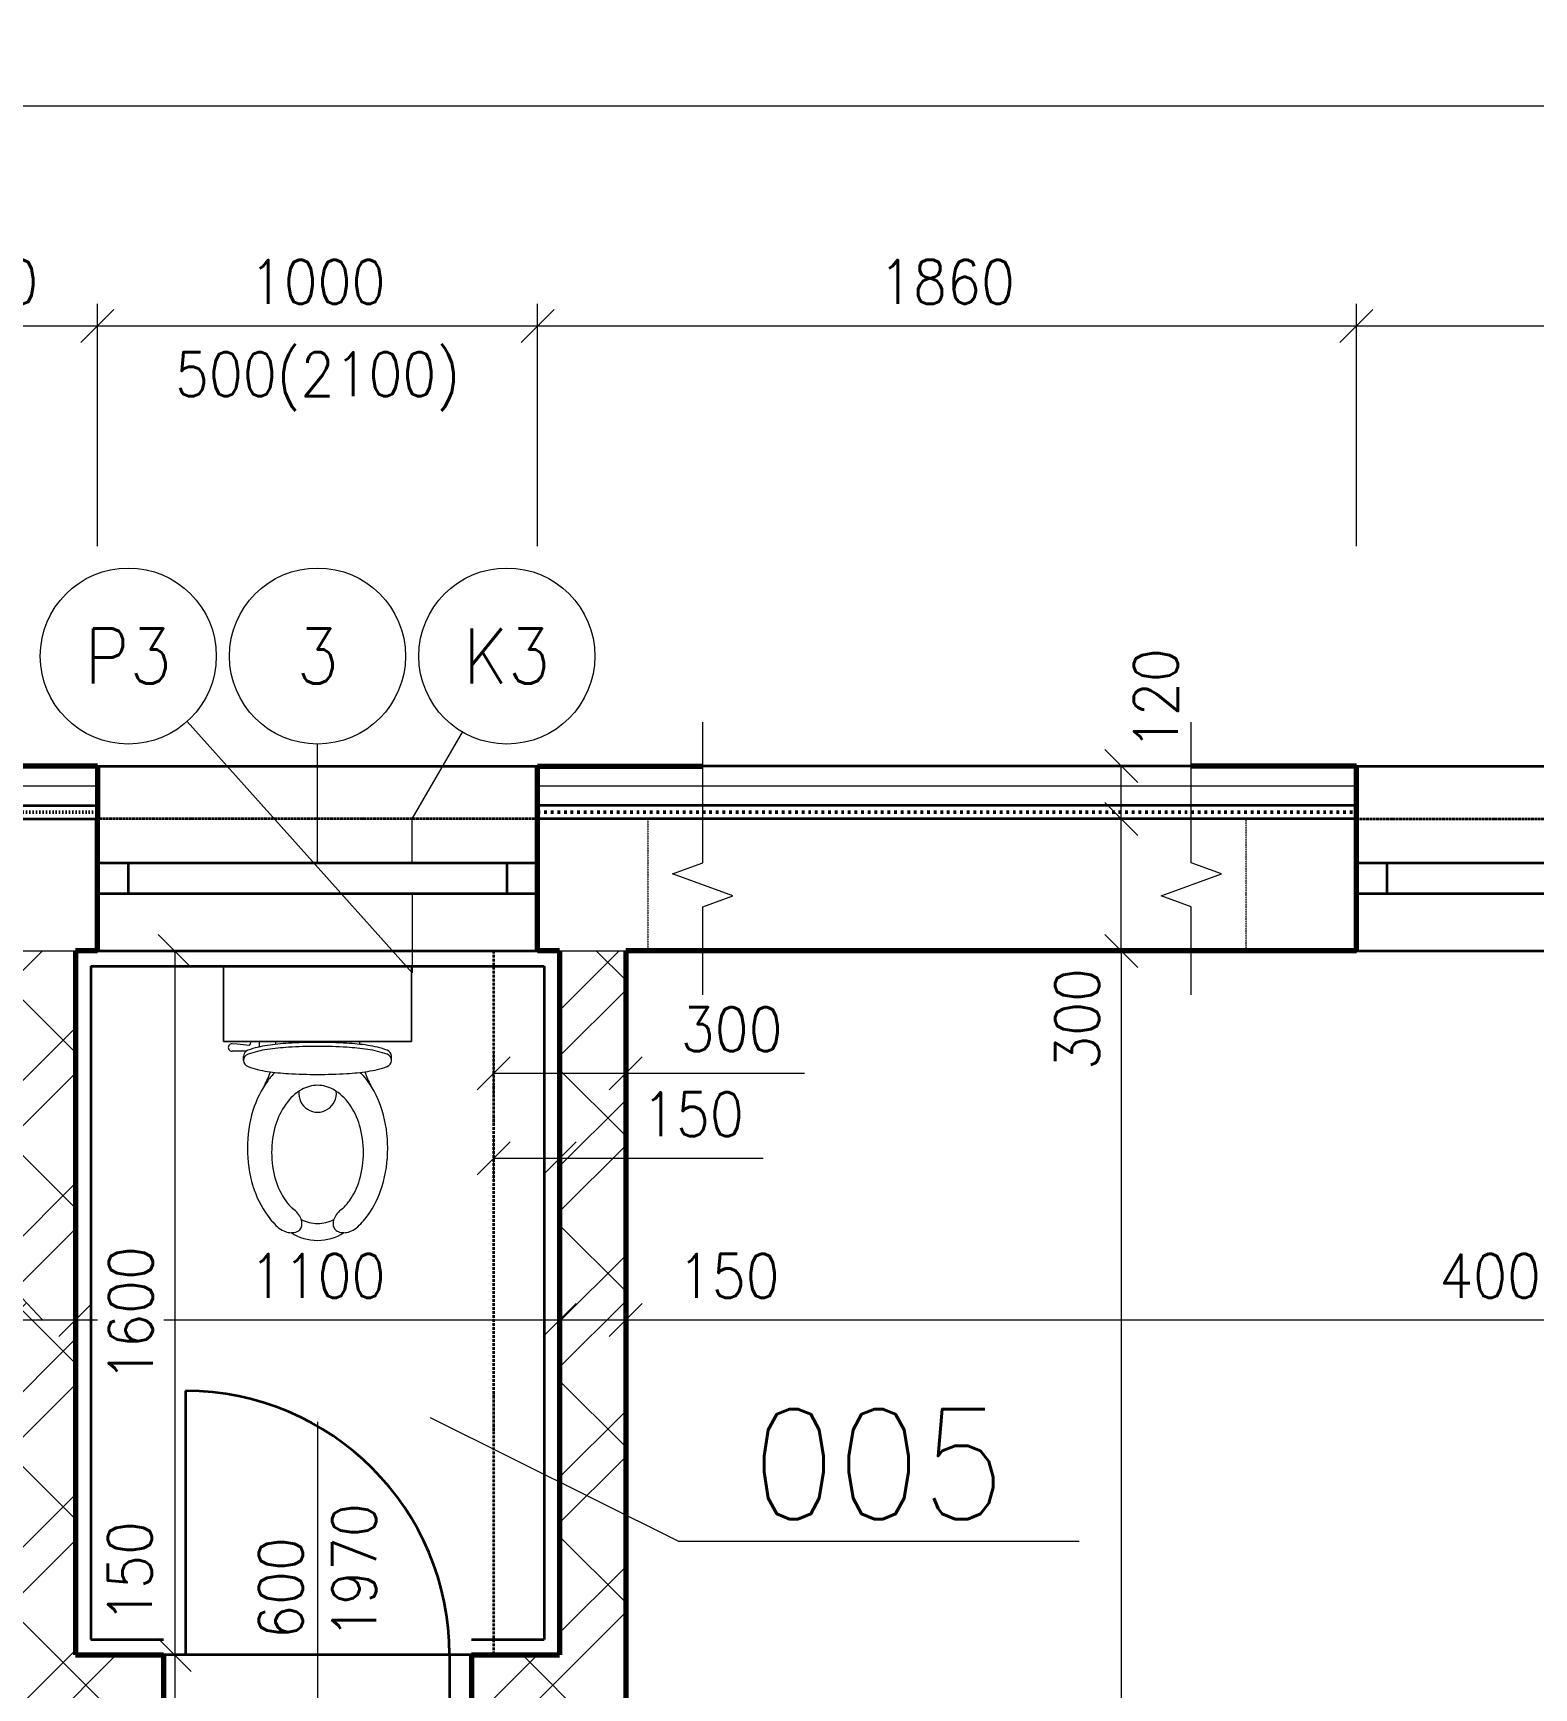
# Model space of a CAD drawing. Header units: millimetres. Extents: x 5932 to 41776, y 4339 to 21815.
# Drawn here: x 9822 to 13231, y 18054 to 21815 of the extents above; entities that cross this region are included whole.
import ezdxf

# ---------------------------------------------------------------- set-up
doc = ezdxf.new("R2010")
doc.units = ezdxf.units.MM
doc.header["$MEASUREMENT"] = 0
for name, pattern in [('ACAD_ISO02W100', [15, 12, -3]), ('ACAD_ISO03W100', [30, 12, -18]), ('ACAD_ISO10W100', [18, 12, -3, 0, -3]), ('ACAD_ISO12W100', [21, 12, -3, 0, -3, 0, -3])]:
    doc.linetypes.add(name, pattern=pattern)
for name, color, linetype, lineweight in [('0.18', 51, 'Continuous', 18), ('0.25', 255, 'Continuous', 25), ('0.35', 6, 'Continuous', 35), ('0.6', 10, 'Continuous', 60), ('0.7', 30, 'Continuous', 70), ('Hydroizolácia', 50, 'ACAD_ISO03W100', 50)]:
    doc.layers.add(name, color=color, linetype=linetype, lineweight=lineweight)
doc.styles.add('MyTextStyle', font='romans.shx', dxfattribs={"width": 0.9})
doc.linetypes.add('TEPELNAIZOLACIA', pattern='A,0.004,[1,tepelnaizolacia,S=1,R=360,X=0,Y=0],-400', length=400.004)
doc.dimstyles.new('Standard SK ext', dxfattribs={"dimtxt": 100, "dimasz": 75, "dimexe": 50, "dimexo": 0, "dimgap": 50, "dimtad": 1, "dimdec": 0, "dimrnd": 5, "dimzin": 0, "dimdsep": 46, "dimtxsty": 'MyTextStyle', "dimblk": 'OBLIQUE', "dimcen": 0, "dimclrd": 51, "dimclre": 51, "dimadec": 0, "dimazin": 0, "dimtfac": 1, "dimtdec": 0, "dimtofl": 0, "dimtmove": 0, "dimatfit": 2, "dimfxl": 500, "dimfxlon": 1, "dimtolj": 1, "dimtzin": 0, "dimlwd": 18, "dimlwe": 18, "dimarcsym": 0})
doc.dimstyles.new('Standard SK int', dxfattribs={"dimtxt": 100, "dimasz": 75, "dimexe": 50, "dimexo": 0, "dimgap": 50, "dimtad": 1, "dimdec": 0, "dimrnd": 5, "dimzin": 0, "dimtxsty": 'MyTextStyle', "dimblk": 'OBLIQUE', "dimcen": 0, "dimclrd": 51, "dimclre": 51, "dimadec": 0, "dimazin": 1, "dimtm": 1e-09, "dimtfac": 1, "dimtdec": 0, "dimtofl": 0, "dimtmove": 0, "dimatfit": 2, "dimfxl": 50, "dimfxlon": 1, "dimtfill": 1, "dimtfillclr": 250, "dimtolj": 1, "dimtzin": 0, "dimlwd": 18, "dimlwe": 18, "dimarcsym": 0})

# ---------------------------------------------------------------- blocks, each defined once
blk = doc.blocks.new('A$C565E300A')
at = {"lineweight": 18}
for p, q in [((0.0345, 0.4308), (0.0194, 0.4307)), ((0.0309, 0.4466), (0.0195, 0.4478)), ((0.0579, 0.4432), (0.0309, 0.4466)), ((0.0517, 0.4309), (0.0345, 0.4308)), ((0.0455, 0.4096), (0.0455, 0.4189)), ((0.3815, 0.4084), (0.3815, 0.4177))]:
    blk.add_line(p, q, dxfattribs=at)
for centre, radius, start, end in [((0.0526, 0.4507), 0.00922, 305.5498, 12.3475), ((0.0649, 0.4479), 0.0171, 332.4051, 15.9445), ((-0.1065, 0.4576), 0.2252, 357.0572, 358.7022), ((0.5338, 0.4553), 0.2252, 180.8992, 182.5442), ((0.0192, 0.4392), 0.00856, 88.0406, 271.5608), ((0.0604, 0.4188), 0.0149, 109.2394, 179.8007), ((0.0604, 0.4096), 0.0149, 109.2394, 179.8007), ((0.1327, 0.2117), 0.2342, 98.1174, 109.2394), ((0.1327, 0.2025), 0.2342, 98.1174, 109.2394), ((0.1794, -0.1156), 0.5649, 93.2658, 98.1174), ((0.1794, -0.1249), 0.5649, 93.2658, 98.1174), ((0.2098, -0.6488), 1.0989, 89.8007, 93.2658), ((0.2098, -0.658), 1.0989, 89.8007, 93.2658), ((0.2098, -0.6488), 1.0989, 86.3356, 89.8007), ((0.2098, -0.658), 1.0989, 86.3356, 89.8007), ((0.2439, -0.1158), 0.5649, 81.484, 86.3356), ((0.2439, -0.1251), 0.5649, 81.484, 86.3356), ((0.2929, 0.2112), 0.2342, 70.362, 81.484), ((0.2929, 0.2019), 0.2342, 70.362, 81.484), ((0.3666, 0.4178), 0.0149, 359.8007, 70.362), ((0.3666, 0.4085), 0.0149, 359.8007, 70.362), ((0.0604, 0.4096), 0.0149, 179.8007, 250.362), ((0.1341, 0.6161), 0.2342, 250.362, 261.484), ((-0.1065, 0.4576), 0.2252, 332.1677, 340.8035), ((0.1831, 0.9432), 0.5649, 261.484, 266.3356), ((0.2402, 0.2609), 0.1735, 135.6224, 143.8076), ((0.2172, 1.4761), 1.0989, 266.3356, 269.8007), ((0.2172, 1.4761), 1.0989, 269.8007, 273.2658), ((0.2476, 0.9429), 0.5649, 273.2658, 278.1174), ((0.1858, 0.2611), 0.1735, 35.7938, 43.979), ((0.5338, 0.4553), 0.2252, 198.7979, 207.4337), ((0.2943, 0.6156), 0.2342, 278.1174, 289.2394), ((0.3666, 0.4085), 0.0149, 289.2394, 359.8007), ((0.283, 0.2295), 0.2266, 143.8076, 163.0558), ((0.2358, 0.2421), 0.1167, 120.1595, 144.5338), ((0.2132, 0.3341), 0.0427, 173.4976, 6.1038), ((0.213, 0.2812), 0.0713, 89.8007, 120.1595), ((0.213, 0.2812), 0.0713, 59.4419, 89.8007), ((0.19, 0.2422), 0.1167, 35.0677, 59.4419), ((0.1427, 0.23), 0.2266, 16.5456, 35.7938), ((0.2719, 0.2163), 0.161, 144.5338, 163.4743), ((0.1537, 0.2167), 0.161, 16.1271, 35.0677), ((0.3507, 0.2089), 0.2974, 163.0558, 179.8007), ((0.0748, 0.2098), 0.2974, 359.8007, 16.5456), ((0.329, 0.1994), 0.2206, 163.4743, 179.8007), ((0.0965, 0.2002), 0.2206, 359.8007, 16.1271), ((0.3507, 0.2089), 0.2974, 179.8007, 196.5456), ((0.329, 0.1994), 0.2206, 179.8007, 196.1271), ((0.0965, 0.2002), 0.2206, 343.4743, 359.8007), ((0.0748, 0.2098), 0.2974, 343.0558, 359.8007), ((0.2829, 0.1887), 0.2266, 196.5456, 215.7938), ((0.2718, 0.1828), 0.161, 196.1271, 215.0677), ((0.1536, 0.1833), 0.161, 324.5338, 343.4743), ((0.1426, 0.1892), 0.2266, 323.8076, 343.0558), ((0.2355, 0.1574), 0.1167, 215.0677, 226.8646), ((0.1897, 0.1575), 0.1167, 312.7368, 324.5338), ((0.2398, 0.1577), 0.1735, 215.7938, 228.3242), ((0.1204, 0.0223), 0.0612, 39.2996, 54.6766), ((0.1339, 0.0333), 0.0438, 21.0947, 39.2996), ((0.1458, 0.0379), 0.031, 356.6354, 21.0947), ((0.2125, 0.1183), 0.0799, 242.1825, 269.8007), ((0.2125, 0.1183), 0.0799, 269.8007, 297.419), ((0.2786, 0.0375), 0.031, 158.5067, 182.966), ((0.2905, 0.0328), 0.0438, 140.3018, 158.5067), ((0.3039, 0.0217), 0.0612, 124.9248, 140.3018), ((0.1854, 0.1579), 0.1735, 311.2772, 323.8076), ((0.1598, 0.078), 0.0612, 234.6766, 250.0536), ((0.1539, 0.0616), 0.0438, 250.0536, 268.2585), ((0.2124, 0.11), 0.11, 236.8889, 269.8007), ((0.1535, 0.0489), 0.031, 268.2585, 292.7178), ((0.1584, 0.0372), 0.0184, 292.7178, 324.6766), ((0.1584, 0.0372), 0.0184, 324.6766, 356.6354), ((0.2124, 0.11), 0.11, 269.8007, 302.7125), ((0.266, 0.0368), 0.0184, 182.966, 214.9248), ((0.266, 0.0368), 0.0184, 214.9248, 246.8836), ((0.271, 0.0485), 0.031, 246.8836, 271.3429), ((0.2707, 0.0612), 0.0438, 271.3429, 289.5478), ((0.2648, 0.0776), 0.0612, 289.5478, 304.9248)]:
    blk.add_arc(centre, radius, start, end, dxfattribs=at)
for points in [[(0, 0.4529), (0.0006, 0.6238), (0.0006, 0.6238, 0.0385), (0, 0.4529, 0.0385)], [(0.0006, 0.6238), (0.4279, 0.6223), (0.4279, 0.6223, 0.0385), (0.0006, 0.6238, 0.0385)], [(0.4279, 0.6223), (0.4273, 0.4514), (0.4273, 0.4514, 0.0385), (0.4279, 0.6223, 0.0385)], [(0.4273, 0.4514), (0, 0.4529), (0, 0.4529, 0.0385), (0.4273, 0.4514, 0.0385)]]:
    blk.add_3dface(points, dxfattribs=at)
blk = doc.blocks.new('_Oblique')
at = {"color": 0, "linetype": 'ByBlock', "lineweight": -2}
blk.add_line((-0.5, -0.5), (0.5, 0.5), dxfattribs=at)
blk = doc.blocks.new('*D5')
at = {"layer": '0.25', "color": 51, "linetype": 'Continuous', "lineweight": 18, "ltscale": 2, "transparency": 16777216}
for p, q in [((9917.8, 18940.2), (9917.8, 18840.2)), ((11017.8, 18940.2), (11017.8, 18840.2)), ((9917.8, 18890.2), (11017.8, 18890.2))]:
    blk.add_line(p, q, dxfattribs=at)
at = {"layer": 'Defpoints', "color": 0, "ltscale": 2, "transparency": 16777216}
for p in [(9917.8, 19679.1), (11017.8, 19679.1), (11017.8, 18890.2)]:
    blk.add_point(p, dxfattribs=at)
at = {"layer": '0.25', "color": 51, "lineweight": 18, "ltscale": 2, "transparency": 16777216, "xscale": 75, "yscale": 75, "zscale": 75, "rotation": 180}
blk.add_blockref('_Oblique', (9917.8, 18890.2), dxfattribs=at)
at = {"layer": '0.25', "color": 51, "lineweight": 18, "ltscale": 2, "transparency": 16777216, "xscale": 75, "yscale": 75, "zscale": 75}
blk.add_blockref('_Oblique', (11017.8, 18890.2), dxfattribs=at)
at = {"layer": '0.25', "color": 0, "ltscale": 2, "transparency": 16777216, "insert": (10467.8, 18990.2), "char_height": 100, "attachment_point": 5, "style": 'MyTextStyle', "bg_fill": 3, "box_fill_scale": 1.25, "bg_fill_color": 256, "bg_fill_true_color": 13158600, "bg_fill_transparency": 0}
blk.add_mtext('\\A1;1100', dxfattribs=at)
blk = doc.blocks.new('*D12')
at = {"layer": '0.25', "color": 51, "linetype": 'Continuous', "lineweight": 18, "ltscale": 2, "transparency": 16777216}
for p, q in [((10093.3, 19729.1), (10193.3, 19729.1)), ((10143.3, 19729.1), (10143.3, 18129.1)), ((10093.3, 18129.1), (10193.3, 18129.1))]:
    blk.add_line(p, q, dxfattribs=at)
at = {"layer": 'Defpoints', "color": 0, "ltscale": 2, "transparency": 16777216}
for p in [(9917.8, 19729.1), (9917.8, 18129.1), (10143.3, 18129.1)]:
    blk.add_point(p, dxfattribs=at)
at = {"layer": '0.25', "color": 51, "lineweight": 18, "ltscale": 2, "transparency": 16777216, "xscale": 75, "yscale": 75, "zscale": 75}
for p, rotation in [((10143.3, 19729.1), 90), ((10143.3, 18129.1), 270)]:
    blk.add_blockref('_Oblique', p, dxfattribs=dict(at, rotation=rotation))
at = {"layer": '0.25', "color": 0, "ltscale": 2, "transparency": 16777216, "insert": (10043.3, 18904.1), "char_height": 100, "attachment_point": 5, "rotation": 90, "style": 'MyTextStyle', "bg_fill": 3, "box_fill_scale": 1.25, "bg_fill_color": 256, "bg_fill_true_color": 13158600, "bg_fill_transparency": 0}
blk.add_mtext('\\A1;1600', dxfattribs=at)
blk = doc.blocks.new('*D13')
at = {"layer": '0.25', "color": 51, "linetype": 'Continuous', "lineweight": 18, "ltscale": 2, "transparency": 16777216}
for p, q in [((10093.3, 18129.1), (10193.3, 18129.1)), ((10143.3, 18129.1), (10143.3, 17979.1)), ((10117.8, 17979.1), (10193.3, 17979.1))]:
    blk.add_line(p, q, dxfattribs=at)
at = {"layer": 'Defpoints', "color": 0, "ltscale": 2, "transparency": 16777216}
for p in [(9917.8, 18129.1), (10117.8, 17979.1), (10143.3, 17979.1)]:
    blk.add_point(p, dxfattribs=at)
at = {"layer": '0.25', "color": 51, "lineweight": 18, "ltscale": 2, "transparency": 16777216, "xscale": 75, "yscale": 75, "zscale": 75, "rotation": 270}
blk.add_blockref('_Oblique', (10143.3, 17979.1), dxfattribs=at)
at = {"layer": '0.25', "color": 0, "ltscale": 2, "transparency": 16777216, "insert": (10041.4, 18317.4), "char_height": 100, "attachment_point": 5, "rotation": 90, "style": 'MyTextStyle', "bg_fill": 3, "box_fill_scale": 1.25, "bg_fill_color": 256, "bg_fill_true_color": 13158600, "bg_fill_transparency": 0}
blk.add_mtext('\\A1;150', dxfattribs=at)
at = {"layer": '0.25', "color": 51, "lineweight": 18, "ltscale": 2, "transparency": 16777216, "xscale": 75, "yscale": 75, "zscale": 75, "rotation": 90}
blk.add_blockref('_Oblique', (10143.3, 18129.1), dxfattribs=at)
blk = doc.blocks.new('*D16')
at = {"layer": '0.25', "color": 51, "linetype": 'Continuous', "lineweight": 18, "ltscale": 2, "transparency": 16777216}
for p, q in [((10867.8, 19500.8), (10867.8, 19400.8)), ((11167.8, 19500.8), (11167.8, 19400.8)), ((10867.8, 19450.8), (11167.8, 19450.8)), ((11167.8, 19450.8), (11574.2, 19450.8))]:
    blk.add_line(p, q, dxfattribs=at)
at = {"layer": 'Defpoints', "color": 0, "ltscale": 2, "transparency": 16777216}
for p in [(10867.8, 19729.1), (11167.8, 19729.1), (11167.8, 19450.8)]:
    blk.add_point(p, dxfattribs=at)
at = {"layer": '0.25', "color": 51, "lineweight": 18, "ltscale": 2, "transparency": 16777216, "xscale": 75, "yscale": 75, "zscale": 75, "rotation": 180}
blk.add_blockref('_Oblique', (10867.8, 19450.8), dxfattribs=at)
at = {"layer": '0.25', "color": 51, "lineweight": 18, "ltscale": 2, "transparency": 16777216, "xscale": 75, "yscale": 75, "zscale": 75}
blk.add_blockref('_Oblique', (11167.8, 19450.8), dxfattribs=at)
at = {"layer": '0.25', "color": 0, "ltscale": 2, "transparency": 16777216, "insert": (11408.5, 19550.8), "char_height": 100, "attachment_point": 5, "style": 'MyTextStyle', "bg_fill": 3, "box_fill_scale": 1.25, "bg_fill_color": 256, "bg_fill_true_color": 13158600, "bg_fill_transparency": 0}
blk.add_mtext('\\A1;300', dxfattribs=at)
blk = doc.blocks.new('*D23')
at = {"layer": '0.25', "color": 51, "linetype": 'Continuous', "lineweight": 18, "ltscale": 2, "transparency": 16777216}
for p, q in [((10867.8, 19307.7), (10867.8, 19207.7)), ((11017.8, 19307.7), (11017.8, 19207.7)), ((10867.8, 19257.7), (11017.8, 19257.7)), ((11017.8, 19257.7), (11479.9, 19257.7))]:
    blk.add_line(p, q, dxfattribs=at)
at = {"layer": 'Defpoints', "color": 0, "ltscale": 2, "transparency": 16777216}
for p in [(10867.8, 19729.1), (11017.8, 19729.1), (11017.8, 19257.7)]:
    blk.add_point(p, dxfattribs=at)
at = {"layer": '0.25', "color": 51, "lineweight": 18, "ltscale": 2, "transparency": 16777216, "xscale": 75, "yscale": 75, "zscale": 75, "rotation": 180}
blk.add_blockref('_Oblique', (10867.8, 19257.7), dxfattribs=at)
at = {"layer": '0.25', "color": 51, "lineweight": 18, "ltscale": 2, "transparency": 16777216, "xscale": 75, "yscale": 75, "zscale": 75}
blk.add_blockref('_Oblique', (11017.8, 19257.7), dxfattribs=at)
at = {"layer": '0.25', "color": 0, "ltscale": 2, "transparency": 16777216, "insert": (11320.6, 19357.7), "char_height": 100, "attachment_point": 5, "style": 'MyTextStyle', "bg_fill": 3, "box_fill_scale": 1.25, "bg_fill_color": 256, "bg_fill_true_color": 13158600, "bg_fill_transparency": 0}
blk.add_mtext('\\A1;150', dxfattribs=at)
blk = doc.blocks.new('*D24')
at = {"layer": '0.25', "color": 51, "linetype": 'Continuous', "lineweight": 18, "ltscale": 2, "transparency": 16777216}
for p, q in [((11017.8, 18940.2), (11017.8, 18840.2)), ((11167.8, 18940.2), (11167.8, 18840.2)), ((11017.8, 18890.2), (11167.8, 18890.2)), ((11167.8, 18890.2), (11561.4, 18890.2))]:
    blk.add_line(p, q, dxfattribs=at)
at = {"layer": 'Defpoints', "color": 0, "ltscale": 2, "transparency": 16777216}
for p in [(11017.8, 19729.1), (11167.8, 19729.1), (11167.8, 18890.2)]:
    blk.add_point(p, dxfattribs=at)
at = {"layer": '0.25', "color": 51, "lineweight": 18, "ltscale": 2, "transparency": 16777216, "xscale": 75, "yscale": 75, "zscale": 75, "rotation": 180}
blk.add_blockref('_Oblique', (11017.8, 18890.2), dxfattribs=at)
at = {"layer": '0.25', "color": 51, "lineweight": 18, "ltscale": 2, "transparency": 16777216, "xscale": 75, "yscale": 75, "zscale": 75}
blk.add_blockref('_Oblique', (11167.8, 18890.2), dxfattribs=at)
at = {"layer": '0.25', "color": 0, "ltscale": 2, "transparency": 16777216, "insert": (11402.1, 18990.2), "char_height": 100, "attachment_point": 5, "style": 'MyTextStyle', "bg_fill": 3, "box_fill_scale": 1.25, "bg_fill_color": 256, "bg_fill_true_color": 13158600, "bg_fill_transparency": 0}
blk.add_mtext('\\A1;150', dxfattribs=at)
blk = doc.blocks.new('*D25')
at = {"layer": '0.25', "color": 51, "linetype": 'Continuous', "lineweight": 18, "ltscale": 2, "transparency": 16777216}
for p, q in [((9664.9, 19080.2), (9346.4, 19080.2)), ((9842.8, 18890.2), (9664.9, 19080.2)), ((9767.8, 18840.2), (9767.8, 18940.2)), ((9917.8, 18890.2), (9917.8, 18940.2)), ((9767.8, 18890.2), (9917.8, 18890.2))]:
    blk.add_line(p, q, dxfattribs=at)
at = {"layer": 'Defpoints', "color": 0, "ltscale": 2, "transparency": 16777216}
for p in [(9917.8, 18890.2), (9917.8, 18890.2), (9767.8, 18779.1)]:
    blk.add_point(p, dxfattribs=at)
at = {"layer": '0.25', "color": 51, "lineweight": 18, "ltscale": 2, "transparency": 16777216, "xscale": 75, "yscale": 75, "zscale": 75, "rotation": 180}
blk.add_blockref('_Oblique', (9767.8, 18890.2), dxfattribs=at)
at = {"layer": '0.25', "color": 51, "lineweight": 18, "ltscale": 2, "transparency": 16777216, "xscale": 75, "yscale": 75, "zscale": 75}
blk.add_blockref('_Oblique', (9917.8, 18890.2), dxfattribs=at)
at = {"layer": '0.25', "color": 0, "ltscale": 2, "transparency": 16777216, "insert": (9505.6, 19180.2), "char_height": 100, "attachment_point": 5, "style": 'MyTextStyle', "bg_fill": 3, "box_fill_scale": 1.25, "bg_fill_color": 256, "bg_fill_true_color": 13158600, "bg_fill_transparency": 0}
blk.add_mtext('\\A1;150', dxfattribs=at)
blk = doc.blocks.new('*D41')
at = {"layer": '0.25', "color": 51, "linetype": 'Continuous', "lineweight": 18, "transparency": 16777216}
for p, q in [((9467.8, 20649.1), (9467.8, 21199.1)), ((9967.8, 20649.1), (9967.8, 21199.1)), ((9467.8, 21149.1), (9967.8, 21149.1))]:
    blk.add_line(p, q, dxfattribs=at)
at = {"layer": 'Defpoints', "color": 0, "linetype": 'Continuous', "transparency": 16777216}
for p in [(9967.8, 21149.1), (9467.8, 20149.1), (9967.8, 20149.1)]:
    blk.add_point(p, dxfattribs=at)
at = {"layer": '0.25', "color": 51, "linetype": 'Continuous', "lineweight": 18, "transparency": 16777216, "xscale": 75, "yscale": 75, "zscale": 75, "rotation": 180}
blk.add_blockref('_Oblique', (9467.8, 21149.1), dxfattribs=at)
at = {"layer": '0.25', "color": 51, "linetype": 'Continuous', "lineweight": 18, "transparency": 16777216, "xscale": 75, "yscale": 75, "zscale": 75}
blk.add_blockref('_Oblique', (9967.8, 21149.1), dxfattribs=at)
at = {"layer": '0.25', "color": 0, "linetype": 'Continuous', "transparency": 16777216, "insert": (9717.8, 21249.1), "char_height": 100, "attachment_point": 5, "style": 'MyTextStyle'}
blk.add_mtext('\\A1;500', dxfattribs=at)
blk = doc.blocks.new('*D42')
at = {"layer": '0.25', "color": 51, "linetype": 'Continuous', "lineweight": 18, "transparency": 16777216}
for p, q in [((9967.8, 20649.1), (9967.8, 21199.1)), ((10967.8, 20649.1), (10967.8, 21199.1)), ((9967.8, 21149.1), (10967.8, 21149.1))]:
    blk.add_line(p, q, dxfattribs=at)
at = {"layer": 'Defpoints', "color": 0, "linetype": 'Continuous', "transparency": 16777216}
for p in [(10967.8, 21149.1), (9967.8, 20149.1), (10967.8, 20149.1)]:
    blk.add_point(p, dxfattribs=at)
at = {"layer": '0.25', "color": 51, "linetype": 'Continuous', "lineweight": 18, "transparency": 16777216, "xscale": 75, "yscale": 75, "zscale": 75, "rotation": 180}
blk.add_blockref('_Oblique', (9967.8, 21149.1), dxfattribs=at)
at = {"layer": '0.25', "color": 51, "linetype": 'Continuous', "lineweight": 18, "transparency": 16777216, "xscale": 75, "yscale": 75, "zscale": 75}
blk.add_blockref('_Oblique', (10967.8, 21149.1), dxfattribs=at)
at = {"layer": '0.25', "color": 0, "linetype": 'Continuous', "transparency": 16777216, "char_height": 100, "attachment_point": 5, "style": 'MyTextStyle'}
for s, insert in [('\\A1;1000', (10467.8, 21249.1)), ('\\A1;500(2100)', (10467.8, 21022.9))]:
    blk.add_mtext(s, dxfattribs=dict(at, insert=insert))
blk = doc.blocks.new('*D43')
at = {"layer": '0.25', "color": 51, "linetype": 'Continuous', "lineweight": 18, "transparency": 16777216}
for p, q in [((10967.8, 20649.1), (10967.8, 21199.1)), ((12827.8, 20649.1), (12827.8, 21199.1)), ((10967.8, 21149.1), (12827.8, 21149.1))]:
    blk.add_line(p, q, dxfattribs=at)
at = {"layer": 'Defpoints', "color": 0, "linetype": 'Continuous', "transparency": 16777216}
for p in [(12827.8, 21149.1), (10967.8, 20149.1), (12827.8, 20149.1)]:
    blk.add_point(p, dxfattribs=at)
at = {"layer": '0.25', "color": 51, "linetype": 'Continuous', "lineweight": 18, "transparency": 16777216, "xscale": 75, "yscale": 75, "zscale": 75, "rotation": 180}
blk.add_blockref('_Oblique', (10967.8, 21149.1), dxfattribs=at)
at = {"layer": '0.25', "color": 51, "linetype": 'Continuous', "lineweight": 18, "transparency": 16777216, "xscale": 75, "yscale": 75, "zscale": 75}
blk.add_blockref('_Oblique', (12827.8, 21149.1), dxfattribs=at)
at = {"layer": '0.25', "color": 0, "linetype": 'Continuous', "transparency": 16777216, "insert": (11897.8, 21249.1), "char_height": 100, "attachment_point": 5, "style": 'MyTextStyle'}
blk.add_mtext('\\A1;1860', dxfattribs=at)
blk = doc.blocks.new('*D44')
at = {"layer": '0.25', "color": 51, "linetype": 'Continuous', "lineweight": 18, "transparency": 16777216}
for p, q in [((12827.8, 20649.1), (12827.8, 21199.1)), ((14327.8, 20649.1), (14327.8, 21199.1)), ((12827.8, 21149.1), (14327.8, 21149.1))]:
    blk.add_line(p, q, dxfattribs=at)
at = {"layer": 'Defpoints', "color": 0, "linetype": 'Continuous', "transparency": 16777216}
for p in [(14327.8, 21149.1), (12827.8, 20149.1), (14327.8, 20149.1)]:
    blk.add_point(p, dxfattribs=at)
at = {"layer": '0.25', "color": 51, "linetype": 'Continuous', "lineweight": 18, "transparency": 16777216, "xscale": 75, "yscale": 75, "zscale": 75, "rotation": 180}
blk.add_blockref('_Oblique', (12827.8, 21149.1), dxfattribs=at)
at = {"layer": '0.25', "color": 51, "linetype": 'Continuous', "lineweight": 18, "transparency": 16777216, "xscale": 75, "yscale": 75, "zscale": 75}
blk.add_blockref('_Oblique', (14327.8, 21149.1), dxfattribs=at)
at = {"layer": '0.25', "color": 0, "linetype": 'Continuous', "transparency": 16777216, "char_height": 100, "attachment_point": 5, "style": 'MyTextStyle'}
for s, insert in [('\\A1;1500', (13577.8, 21249.1)), ('\\A1;500(2100)', (13577.8, 21022.9))]:
    blk.add_mtext(s, dxfattribs=dict(at, insert=insert))
blk = doc.blocks.new('*D48')
at = {"layer": '0.25', "color": 51, "linetype": 'Continuous', "lineweight": 18, "transparency": 16777216}
for p, q in [((7597.8, 21149.1), (7597.8, 21699.1)), ((19797.8, 21149.1), (19797.8, 21699.1)), ((7597.8, 21649.1), (19797.8, 21649.1))]:
    blk.add_line(p, q, dxfattribs=at)
at = {"layer": 'Defpoints', "color": 0, "linetype": 'Continuous', "transparency": 16777216}
for p in [(19797.8, 21649.1), (7597.8, 20149.1), (19797.8, 20149.1)]:
    blk.add_point(p, dxfattribs=at)
at = {"layer": '0.25', "color": 51, "linetype": 'Continuous', "lineweight": 18, "transparency": 16777216, "xscale": 75, "yscale": 75, "zscale": 75, "rotation": 180}
blk.add_blockref('_Oblique', (7597.8, 21649.1), dxfattribs=at)
at = {"layer": '0.25', "color": 51, "linetype": 'Continuous', "lineweight": 18, "transparency": 16777216, "xscale": 75, "yscale": 75, "zscale": 75}
blk.add_blockref('_Oblique', (19797.8, 21649.1), dxfattribs=at)
at = {"layer": '0.25', "color": 0, "linetype": 'Continuous', "transparency": 16777216, "insert": (13697.8, 21749.1), "char_height": 100, "attachment_point": 5, "style": 'MyTextStyle'}
blk.add_mtext('\\A1;12200', dxfattribs=at)
blk = doc.blocks.new('*D59')
at = {"layer": '0.25', "color": 51, "linetype": 'Continuous', "lineweight": 18, "transparency": 16777216}
for p, q in [((12243.6, 19729.1), (12343.6, 19729.1)), ((12293.6, 19729.1), (12293.6, 15779.1)), ((12293.6, 15779.1), (12343.6, 15779.1))]:
    blk.add_line(p, q, dxfattribs=at)
at = {"layer": 'Defpoints', "color": 0, "linetype": 'Continuous', "transparency": 16777216}
for p in [(11167.8, 19729.1), (12293.6, 15779.1), (12293.6, 15779.1)]:
    blk.add_point(p, dxfattribs=at)
at = {"layer": '0.25', "color": 51, "linetype": 'Continuous', "lineweight": 18, "transparency": 16777216, "xscale": 75, "yscale": 75, "zscale": 75}
for p, rotation in [((12293.6, 19729.1), 90), ((12293.6, 15779.1), 270)]:
    blk.add_blockref('_Oblique', p, dxfattribs=dict(at, rotation=rotation))
at = {"layer": '0.25', "color": 0, "linetype": 'Continuous', "transparency": 16777216, "char_height": 100, "attachment_point": 5, "rotation": 90, "style": 'MyTextStyle', "bg_fill": 3, "box_fill_scale": 1.25, "bg_fill_color": 256, "bg_fill_true_color": 13158600, "bg_fill_transparency": 0}
for s, insert in [('\\A1;3950', (12193.6, 17754.1)), ('\\A1;2450', (12393.6, 17754.1))]:
    blk.add_mtext(s, dxfattribs=dict(at, insert=insert))
blk = doc.blocks.new('*D63')
at = {"layer": '0.25', "color": 51, "linetype": 'Continuous', "lineweight": 18, "transparency": 16777216}
for p, q in [((12343.6, 20029.1), (12243.6, 20029.1)), ((12293.6, 19729.1), (12293.6, 20029.1)), ((12243.6, 19729.1), (12343.6, 19729.1))]:
    blk.add_line(p, q, dxfattribs=at)
at = {"layer": 'Defpoints', "color": 0, "linetype": 'Continuous', "transparency": 16777216}
for p in [(12293.6, 20029.1), (12827.8, 20029.1), (11167.8, 19729.1)]:
    blk.add_point(p, dxfattribs=at)
at = {"layer": '0.25', "color": 51, "linetype": 'Continuous', "lineweight": 18, "transparency": 16777216, "xscale": 75, "yscale": 75, "zscale": 75, "rotation": 90}
blk.add_blockref('_Oblique', (12293.6, 20029.1), dxfattribs=at)
at = {"layer": '0.25', "color": 0, "linetype": 'Continuous', "transparency": 16777216, "insert": (12193.6, 19574.5), "char_height": 100, "attachment_point": 5, "rotation": 90, "style": 'MyTextStyle', "bg_fill": 3, "box_fill_scale": 1.25, "bg_fill_color": 256, "bg_fill_true_color": 13158600, "bg_fill_transparency": 0}
blk.add_mtext('\\A1;300', dxfattribs=at)
at = {"layer": '0.25', "color": 51, "linetype": 'Continuous', "lineweight": 18, "transparency": 16777216, "xscale": 75, "yscale": 75, "zscale": 75, "rotation": 270}
blk.add_blockref('_Oblique', (12293.6, 19729.1), dxfattribs=at)
blk = doc.blocks.new('*D64')
at = {"layer": '0.25', "color": 51, "linetype": 'Continuous', "lineweight": 18, "transparency": 16777216}
for p, q in [((12343.6, 20149.1), (12243.6, 20149.1)), ((12293.6, 20029.1), (12293.6, 20149.1)), ((12343.6, 20029.1), (12243.6, 20029.1))]:
    blk.add_line(p, q, dxfattribs=at)
at = {"layer": 'Defpoints', "color": 0, "linetype": 'Continuous', "transparency": 16777216}
blk.add_point((12827.8, 20029.1), dxfattribs=at)
at = {"layer": '0.25', "color": 51, "linetype": 'Continuous', "lineweight": 18, "transparency": 16777216, "xscale": 75, "yscale": 75, "zscale": 75, "rotation": 270}
blk.add_blockref('_Oblique', (12293.6, 20029.1), dxfattribs=at)
at = {"layer": '0.25', "color": 0, "linetype": 'Continuous', "transparency": 16777216, "insert": (12372.3, 20301.1), "char_height": 100, "attachment_point": 5, "rotation": 90, "style": 'MyTextStyle', "bg_fill": 3, "box_fill_scale": 1.25, "bg_fill_color": 256, "bg_fill_true_color": 13158600, "bg_fill_transparency": 0}
blk.add_mtext('\\A1;120', dxfattribs=at)
at = {"layer": 'Defpoints', "color": 0, "linetype": 'Continuous', "transparency": 16777216}
for p in [(12293.6, 20149.1), (12452.8, 20149.1)]:
    blk.add_point(p, dxfattribs=at)
at = {"layer": '0.25', "color": 51, "linetype": 'Continuous', "lineweight": 18, "transparency": 16777216, "xscale": 75, "yscale": 75, "zscale": 75, "rotation": 90}
blk.add_blockref('_Oblique', (12293.6, 20149.1), dxfattribs=at)
blk = doc.blocks.new('*D75')
at = {"layer": '0.25', "color": 51, "linetype": 'Continuous', "lineweight": 18, "transparency": 16777216}
for p, q in [((11167.8, 18940.2), (11167.8, 18840.2)), ((15172.8, 18940.2), (15172.8, 18840.2)), ((11167.8, 18890.2), (15172.8, 18890.2))]:
    blk.add_line(p, q, dxfattribs=at)
at = {"layer": 'Defpoints', "color": 0, "linetype": 'Continuous', "transparency": 16777216}
for p in [(11167.8, 19729.1), (15172.8, 19729.1), (15172.8, 18890.2)]:
    blk.add_point(p, dxfattribs=at)
at = {"layer": '0.25', "color": 51, "linetype": 'Continuous', "lineweight": 18, "transparency": 16777216, "xscale": 75, "yscale": 75, "zscale": 75, "rotation": 180}
blk.add_blockref('_Oblique', (11167.8, 18890.2), dxfattribs=at)
at = {"layer": '0.25', "color": 51, "linetype": 'Continuous', "lineweight": 18, "transparency": 16777216, "xscale": 75, "yscale": 75, "zscale": 75}
blk.add_blockref('_Oblique', (15172.8, 18890.2), dxfattribs=at)
at = {"layer": '0.25', "color": 0, "linetype": 'Continuous', "transparency": 16777216, "insert": (13170.3, 18990.2), "char_height": 100, "attachment_point": 5, "style": 'MyTextStyle', "bg_fill": 3, "box_fill_scale": 1.25, "bg_fill_color": 256, "bg_fill_true_color": 13158600, "bg_fill_transparency": 0}
blk.add_mtext('\\A1;4005', dxfattribs=at)

msp = doc.modelspace()

# ---------------------------------------------------------------- hatches: boundary and pattern name
at = {"layer": '0.18', "ltscale": 2}
h = msp.add_hatch(dxfattribs=at)
h.set_pattern_fill('MURIVOSTREDNAPEVNOST', color=256, scale=250, pattern_type=2)
h.set_pattern_definition([(45, (41.8, 28.84), (0, 353.5534), []), (45, (291.8, 28.84), (0, 353.5534), []), (135, (41.8, 28.84), (-353.5534, 3e-14), [])])
h.paths.add_polyline_path([(11167.8, 15829.1), (11017.8, 15829.1), (11017.8, 15779.1), (11167.8, 15779.1)])
h.paths.add_polyline_path([(11167.8, 16980.1), (11017.8, 17037), (11017.8, 16829.1), (10667.8, 16829.1), (10667.8, 16679.1), (11017.8, 16679.1), (11017.8, 16629.1), (11167.8, 16629.1)])
h.paths.add_polyline_path([(11167.8, 18447.3), (11017.8, 18522), (11017.8, 18129.1), (10817.8, 18129.1), (10817.8, 17979.1), (11017.8, 17979.1), (11017.8, 17037), (11167.8, 16980.1)])
h.paths.add_polyline_path([(11167.8, 19729.1), (11017.8, 19729.1), (11017.8, 18522), (11167.8, 18447.3)])
h.paths.add_polyline_path([(10117.8, 18129.1), (9917.8, 18129.1), (9917.8, 19729.1), (9767.8, 19729.1), (9767.8, 18779.1), (9667.8, 18779.1), (9667.8, 18629.1), (9767.8, 18629.1), (9767.8, 17511.6), (9917.8, 17454.6), (9917.8, 17979.1), (10117.8, 17979.1)])
h.paths.add_polyline_path([(9917.8, 17454.6), (9767.8, 17511.6), (9767.8, 16829.1), (8817.8, 16829.1), (8817.8, 16679.1), (9917.8, 16679.1), (9967.8, 16679.1), (9967.8, 16829.1), (9917.8, 16829.1)])
h.paths.add_polyline_path([(8967.8, 18779.1), (8017.8, 18779.1), (8017.8, 18629.1), (8967.8, 18629.1)])
h.paths.add_polyline_path([(8967.8, 17729.1), (8017.8, 17729.1), (8017.8, 17579.1), (8967.8, 17579.1)])
h.paths.add_polyline_path([(8117.8, 16829.1), (8017.8, 16829.1), (8017.8, 16679.1), (8117.8, 16679.1)])

# ---------------------------------------------------------------- linework, layer by layer
for p, q in [((10467.8, 19929.1), (10467.8, 20199.1)), ((10682.8, 20029.1), (10797.3, 20226.2)), ((10682.8, 19929.1), (10682.8, 20029.1)), ((10467.8, 18658.9), (10467.8, 17766.3)), ((11287, 18387.9), (10724.3, 18668.2)), ((11287, 18387.9), (10724.3, 18668.2)), ((11287, 18387.9), (12198.1, 18387.9)), ((11287, 18387.9), (12198.1, 18387.9))]:
    msp.add_line(p, q, dxfattribs=at)
at = {"layer": '0.18', "linetype": 'TEPELNAIZOLACIA', "ltscale": 0.003333}
for p, q in [((9467.8, 20104.1), (9967.8, 20104.1)), ((10967.8, 20104.1), (12827.8, 20104.1))]:
    msp.add_line(p, q, dxfattribs=at)
at = {"layer": '0.18', "linetype": 'ACAD_ISO12W100', "ltscale": 0.25}
msp.add_line((12577.8, 19729.1), (12577.8, 20029.1), dxfattribs=at)
at = {"layer": '0.18', "linetype": 'Continuous'}
msp.add_lwpolyline([(12452.8, 19629.1), (12452.8, 19829.1), (12384.1, 19854.1), (12521.5, 19904.1), (12452.8, 19929.1), (12452.8, 20249.1)], dxfattribs=at)
at = {"layer": '0.18', "ltscale": 2}
for centre in [(10037.8, 20399.1), (10467.8, 20399.1), (10897.8, 20399.1)]:
    msp.add_circle(centre, 200, dxfattribs=at)
at = {"layer": '0.35', "linetype": 'Continuous'}
for p, q in [((9967.8, 20149.1), (10967.8, 20149.1)), ((12827.8, 20149.1), (14327.8, 20149.1)), ((9467.8, 20059.1), (9967.8, 20059.1)), ((9467.8, 20029.1), (9967.8, 20029.1)), ((9967.8, 19929.1), (10967.8, 19929.1)), ((10037.8, 19929.1), (10037.8, 19859.1)), ((10897.8, 19929.1), (10897.8, 19859.1)), ((12827.8, 19929.1), (14327.8, 19929.1)), ((12897.8, 19859.1), (12897.8, 19929.1)), ((9967.8, 19859.1), (10967.8, 19859.1)), ((12827.8, 19859.1), (14327.8, 19859.1)), ((12827.8, 19729.1), (14327.8, 19729.1))]:
    msp.add_line(p, q, dxfattribs=at)
at = {"layer": '0.35'}
for p, q in [((12452.8, 20149.1), (11342.8, 20149.1)), ((9952.8, 19694.1), (9952.8, 18164.1)), ((10982.8, 19694.1), (10982.8, 18164.1)), ((10167.8, 18729.1), (10167.8, 18129.1)), ((9952.8, 18164.1), (10117.8, 18164.1)), ((10817.8, 18164.1), (10982.8, 18164.1)), ((10817.8, 18129.1), (10117.8, 18129.1)), ((10767.8, 18129.1), (10767.8, 17979.1))]:
    msp.add_line(p, q, dxfattribs=at)
at = {"layer": '0.35', "linetype": 'ACAD_ISO02W100', "ltscale": 0.5}
msp.add_line((10967.8, 20029.1), (9967.8, 20029.1), dxfattribs=at)
at = {"layer": '0.35', "linetype": 'ACAD_ISO10W100', "ltscale": 0.5}
msp.add_line((10867.8, 19729.1), (10867.8, 18129.1), dxfattribs=at)
at = {"layer": '0.35', "ltscale": 2}
msp.add_line((9952.8, 19694.1), (10982.8, 19694.1), dxfattribs=at)
at = {"layer": '0.35'}
for points in [[(12827.8, 20059.1), (10967.8, 20059.1)], [(12827.8, 20029.1), (10967.8, 20029.1)]]:
    msp.add_lwpolyline(points, dxfattribs=at)
msp.add_arc((10167.8, 18129.1), 600, 0, 90, dxfattribs=at)
at = {"layer": '0.7', "linetype": 'Continuous'}
for p, q in [((9967.8, 20149.1), (9967.8, 20029.1)), ((10967.8, 20149.1), (11342.8, 20149.1)), ((12827.8, 20149.1), (12452.8, 20149.1)), ((12827.8, 19729.1), (12827.8, 20149.1))]:
    msp.add_line(p, q, dxfattribs=at)
at = {"layer": '0.7'}
for p, q in [((9917.8, 19729.1), (9917.8, 18129.1)), ((9967.8, 19729.1), (9917.8, 19729.1)), ((11017.8, 19729.1), (10967.8, 19729.1)), ((11017.8, 19729.1), (11017.8, 18129.1)), ((11167.8, 19729.1), (11167.8, 16629.1)), ((12827.8, 19729.1), (11167.8, 19729.1)), ((9917.8, 18129.1), (10117.8, 18129.1)), ((10117.8, 18129.1), (10117.8, 17979.1)), ((10817.8, 18129.1), (11017.8, 18129.1)), ((10817.8, 18129.1), (10817.8, 17979.1))]:
    msp.add_line(p, q, dxfattribs=at)
msp.add_lwpolyline([(9967.8, 20149.1), (9467.8, 20149.1)], dxfattribs=at)
at = {"layer": 'Hydroizolácia', "ltscale": 0.25}
msp.add_line((9467.8, 20044.1), (9967.8, 20044.1), dxfattribs=at)
at = {"layer": 'Hydroizolácia', "ltscale": 0.5}
msp.add_line((10967.8, 20044.1), (12827.8, 20044.1), dxfattribs=at)

# ---------------------------------------------------------------- block references
at = {"layer": '0.25', "color": 7, "xscale": 1000, "yscale": 1000, "zscale": 1000, "rotation": 0.1992972285818141}
msp.add_blockref('A$C565E300A', (10255.8, 19070.3), dxfattribs=at)

# ---------------------------------------------------------------- texts
at = {"layer": '0.25', "ltscale": 2, "char_height": 125, "attachment_point": 5, "style": 'MyTextStyle'}
for s, insert in [('{\\Fromans|c238;P3}', (10037.8, 20399.1)), ('{\\Fromans|c238;3}', (10467.8, 20399.1)), ('{\\Fromans|c238;K3}', (10897.8, 20399.1))]:
    msp.add_mtext_dynamic_manual_height_columns(s, width=100, gutter_width=500, heights=[0], dxfattribs=dict(at, insert=insert))
at = {"layer": '0.25', "ltscale": 2, "insert": (10467.8, 18165.3), "char_height": 100, "attachment_point": 4, "rotation": 90, "style": 'MyTextStyle'}
msp.add_mtext_dynamic_manual_height_columns('{\\Fromans|c238;600\\P1970}', width=322.046, gutter_width=500, heights=[0], dxfattribs=at)
at = {"layer": '0.6', "insert": (11742.5, 18437.9), "char_height": 250, "attachment_point": 8, "style": 'MyTextStyle'}
msp.add_mtext('{\\Fromans|c238;005}', dxfattribs=at)

# ---------------------------------------------------------------- dimensions: what is measured, and where the dimension line sits
at = {"layer": '0.25', "linetype": 'Continuous'}
for base, p1, p2, picture, middle in [((19797.8, 21649.1), (7597.8, 20149.1), (19797.8, 20149.1), '*D48', (13697.8, 21749.1)), ((9967.8, 21149.1), (9467.8, 20149.1), (9967.8, 20149.1), '*D41', (9717.8, 21249.1)), ((12827.8, 21149.1), (10967.8, 20149.1), (12827.8, 20149.1), '*D43', (11897.8, 21249.1))]:
    dim = msp.add_linear_dim(base=base, p1=p1, p2=p2, dimstyle='Standard SK ext', dxfattribs=at)
    dim.commit()
    dim.dimension.update_dxf_attribs({"geometry": picture, "text_midpoint": middle})
for base, p1, p2, picture, middle in [((10967.8, 21149.1), (9967.8, 20149.1), (10967.8, 20149.1), '*D42', (10467.8, 21149.1)), ((14327.8, 21149.1), (12827.8, 20149.1), (14327.8, 20149.1), '*D44', (13577.8, 21149.1))]:
    dim = msp.add_linear_dim(base=base, p1=p1, p2=p2, text='<>\\X500(2100)', dimstyle='Standard SK ext', dxfattribs=at)
    dim.commit()
    dim.dimension.update_dxf_attribs({"geometry": picture, "text_midpoint": middle})

# ---------------------------------------------------------------- next in the draw order: dimensions: what is measured, and where the dimension line sits
at = {"layer": '0.25', "ltscale": 2}
dim = msp.add_linear_dim(base=(11017.8, 18890.2), p1=(9917.8, 19679.1), p2=(11017.8, 19679.1), dimstyle='Standard SK int', dxfattribs=at)
dim.commit()
dim.dimension.update_dxf_attribs({"geometry": '*D5', "text_midpoint": (10467.8, 18890.2), "dimtype": 160})

# ---------------------------------------------------------------- next in the draw order: linework, layer by layer
at = {"layer": '0.18', "ltscale": 2}
msp.add_line((10682.8, 19859.1), (10682.8, 19679.1), dxfattribs=at)

# ---------------------------------------------------------------- next in the draw order: dimensions: what is measured, and where the dimension line sits
at = {"layer": '0.25', "ltscale": 2}
dim = msp.add_linear_dim(base=(10143.3, 18129.1), p1=(9917.8, 19729.1), p2=(9917.8, 18129.1), angle=90, dimstyle='Standard SK int', dxfattribs=at)
dim.commit()
dim.dimension.update_dxf_attribs({"geometry": '*D12', "text_midpoint": (10143.3, 18904.1), "dimtype": 160})
dim = msp.add_linear_dim(base=(11167.8, 19450.8), p1=(10867.8, 19729.1), p2=(11167.8, 19729.1), dimstyle='Standard SK int', dxfattribs=at)
dim.commit()
dim.dimension.update_dxf_attribs({"geometry": '*D16', "text_midpoint": (11408.5, 19450.8), "dimtype": 160})

# ---------------------------------------------------------------- next in the draw order: linework, layer by layer
at = {"layer": '0.18', "ltscale": 2}
msp.add_line((10682.8, 19679.1), (10171.3, 20250.1), dxfattribs=at)
at = {"layer": '0.18', "linetype": 'Continuous'}
msp.add_line((9767.8, 19729.1), (9917.8, 19729.1), dxfattribs=at)
at = {"layer": '0.7', "linetype": 'Continuous'}
msp.add_line((9967.8, 19729.1), (9967.8, 20029.1), dxfattribs=at)

# ---------------------------------------------------------------- next in the draw order: dimensions: what is measured, and where the dimension line sits
at = {"layer": '0.25', "ltscale": 2}
for base, p1, p2, override, picture, middle in [((11017.8, 19257.7), (10867.8, 19729.1), (11017.8, 19729.1), {"dimtad": 3}, '*D23', (11320.6, 19257.7)), ((9917.8, 18890.2), (9767.8, 18779.1), (9917.8, 18890.2), {"dimtmove": 1}, '*D25', (9614.9, 19080.2))]:
    dim = msp.add_linear_dim(base=base, p1=p1, p2=p2, dimstyle='Standard SK int', override=override, dxfattribs=at)
    dim.commit()
    dim.dimension.update_dxf_attribs({"geometry": picture, "text_midpoint": middle, "dimtype": 160})
dim = msp.add_linear_dim(base=(10143.3, 17979.1), p1=(9917.8, 18129.1), p2=(10117.8, 17979.1), angle=90, dimstyle='Standard SK int', override={"dimtmove": 1}, dxfattribs=at)
dim.commit()
dim.dimension.update_dxf_attribs({"geometry": '*D13', "text_midpoint": (10141.4, 18317.4), "dimtype": 160})

# ---------------------------------------------------------------- next in the draw order: dimensions: what is measured, and where the dimension line sits
dim = msp.add_linear_dim(base=(11167.8, 18890.2), p1=(11017.8, 19729.1), p2=(11167.8, 19729.1), dimstyle='Standard SK int', dxfattribs=at)
dim.commit()
dim.dimension.update_dxf_attribs({"geometry": '*D24', "text_midpoint": (11402.1, 18890.2), "dimtype": 160})

# ---------------------------------------------------------------- next in the draw order: linework, layer by layer
at = {"layer": '0.18', "linetype": 'ACAD_ISO12W100', "ltscale": 0.25}
msp.add_line((11217.8, 20029.1), (11217.8, 19729.1), dxfattribs=at)
at = {"layer": '0.18', "linetype": 'Continuous'}
msp.add_line((11017.8, 19729.1), (11167.8, 19729.1), dxfattribs=at)
msp.add_lwpolyline([(11342.8, 19629.1), (11342.8, 19829.1), (11411.5, 19854.1), (11274.1, 19904.1), (11342.8, 19929.1), (11342.8, 20249.1)], dxfattribs=at)
at = {"layer": '0.35', "linetype": 'Continuous'}
msp.add_line((9967.8, 19729.1), (10967.8, 19729.1), dxfattribs=at)
at = {"layer": '0.7', "linetype": 'Continuous'}
msp.add_line((10967.8, 19729.1), (10967.8, 20149.1), dxfattribs=at)

# ---------------------------------------------------------------- next in the draw order: dimensions: what is measured, and where the dimension line sits
at = {"layer": '0.25', "linetype": 'Continuous'}
dim = msp.add_linear_dim(base=(12293.6, 15779.1), p1=(11167.8, 19729.1), p2=(12293.6, 15779.1), angle=90, text='<>\\X2450', dimstyle='Standard SK int', override={"dimtmove": 1}, dxfattribs=at)
dim.commit()
dim.dimension.update_dxf_attribs({"geometry": '*D59', "text_midpoint": (12293.6, 17754.1)})

# ---------------------------------------------------------------- next in the draw order: dimensions: what is measured, and where the dimension line sits
dim = msp.add_linear_dim(base=(12293.6, 20029.1), p1=(11167.8, 19729.1), p2=(12827.8, 20029.1), angle=90, dimstyle='Standard SK int', override={"dimtmove": 1}, dxfattribs=at)
dim.commit()
dim.dimension.update_dxf_attribs({"geometry": '*D63', "text_midpoint": (12293.6, 19574.5), "dimtype": 160})

# ---------------------------------------------------------------- next in the draw order: dimensions: what is measured, and where the dimension line sits
dim = msp.add_linear_dim(base=(12293.6, 20149.1), p1=(12827.8, 20029.1), p2=(12452.8, 20149.1), angle=90, dimstyle='Standard SK int', override={"dimtmove": 2}, dxfattribs=at)
dim.commit()
dim.dimension.update_dxf_attribs({"geometry": '*D64', "text_midpoint": (12372.3, 20301.1), "dimtype": 160})
dim = msp.add_linear_dim(base=(15172.8, 18890.2), p1=(11167.8, 19729.1), p2=(15172.8, 19729.1), dimstyle='Standard SK int', dxfattribs=at)
dim.commit()
dim.dimension.update_dxf_attribs({"geometry": '*D75', "text_midpoint": (13170.3, 18990.2)})

# ---------------------------------------------------------------- next in the draw order: linework, layer by layer
at = {"layer": '0.35', "linetype": 'ACAD_ISO02W100', "ltscale": 0.5}
msp.add_line((12827.8, 20029.1), (14327.8, 20029.1), dxfattribs=at)

doc.saveas('drawing.dxf')
